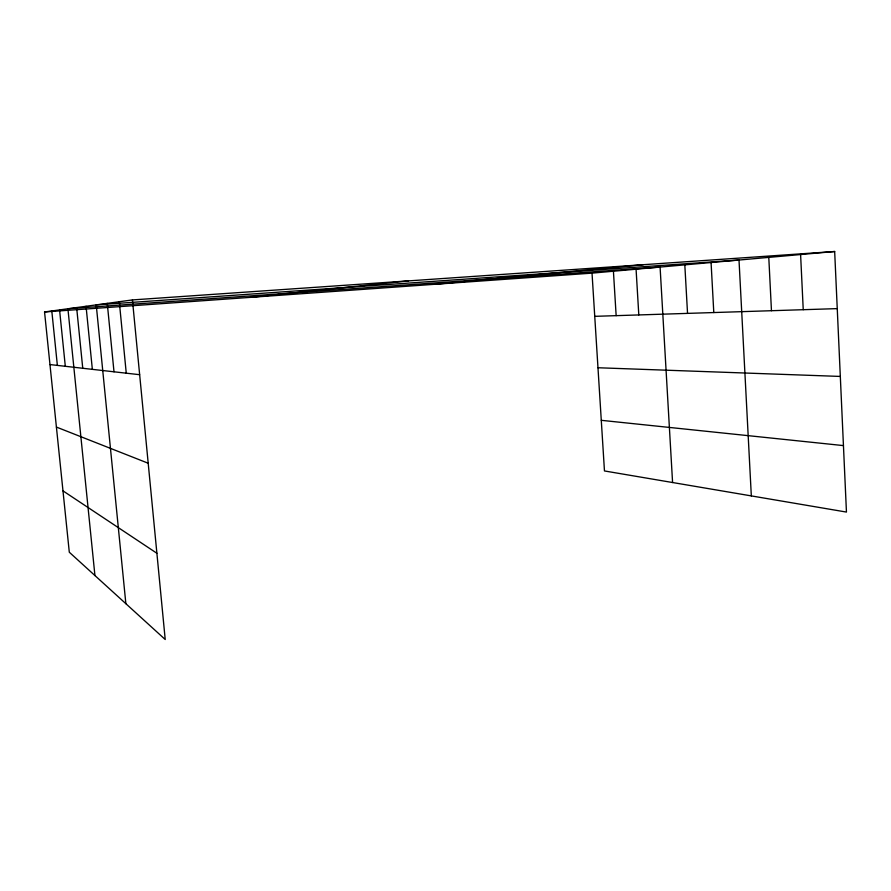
<?xml version="1.0" encoding="UTF-8"?>
<svg xmlns="http://www.w3.org/2000/svg" width="891" height="891" viewBox="0 0 891 891"><rect width="100%" height="100%" fill="white"/><g stroke="black" fill="none" stroke-linecap="round" stroke-linejoin="round"><path stroke-width="1.34" d="M132.436 299.922L165.214 639.493L69.298 552.22L44.55 311.961L132.436 299.922L834.667 251.507L846.45 512.069L604.466 470.949L592.025 273.136L834.667 251.507M250.237 297.371L408.557 280.877M434.741 284.285L643.38 264.694M44.55 311.961L592.025 273.136M594.743 316.338L837.25 308.62M597.972 367.749L840.313 376.436M601.28 420.318L843.443 445.6M49.974 364.564L139.653 374.699M56.411 427.067L148.196 463.231M62.983 490.863L156.883 553.255M51.801 310.97L57.369 365.41M76.637 307.562L82.752 368.273M94.936 575.553L67.916 308.754L660.086 267.066L672.582 482.521M59.563 309.901L65.31 366.301M125.865 603.697L96.228 304.878L739.007 260.027L751.325 495.897M86.048 306.27L92.352 369.353M119.294 301.715L126.255 373.184M107.265 303.363L114.003 371.803M613.42 271.22L616.149 315.659M636.074 269.205L638.802 314.935M684.811 264.861L687.54 313.387M711.074 262.522L713.791 312.552M768.788 257.376L771.461 310.714M800.597 254.548L803.237 309.7"/></g></svg>
